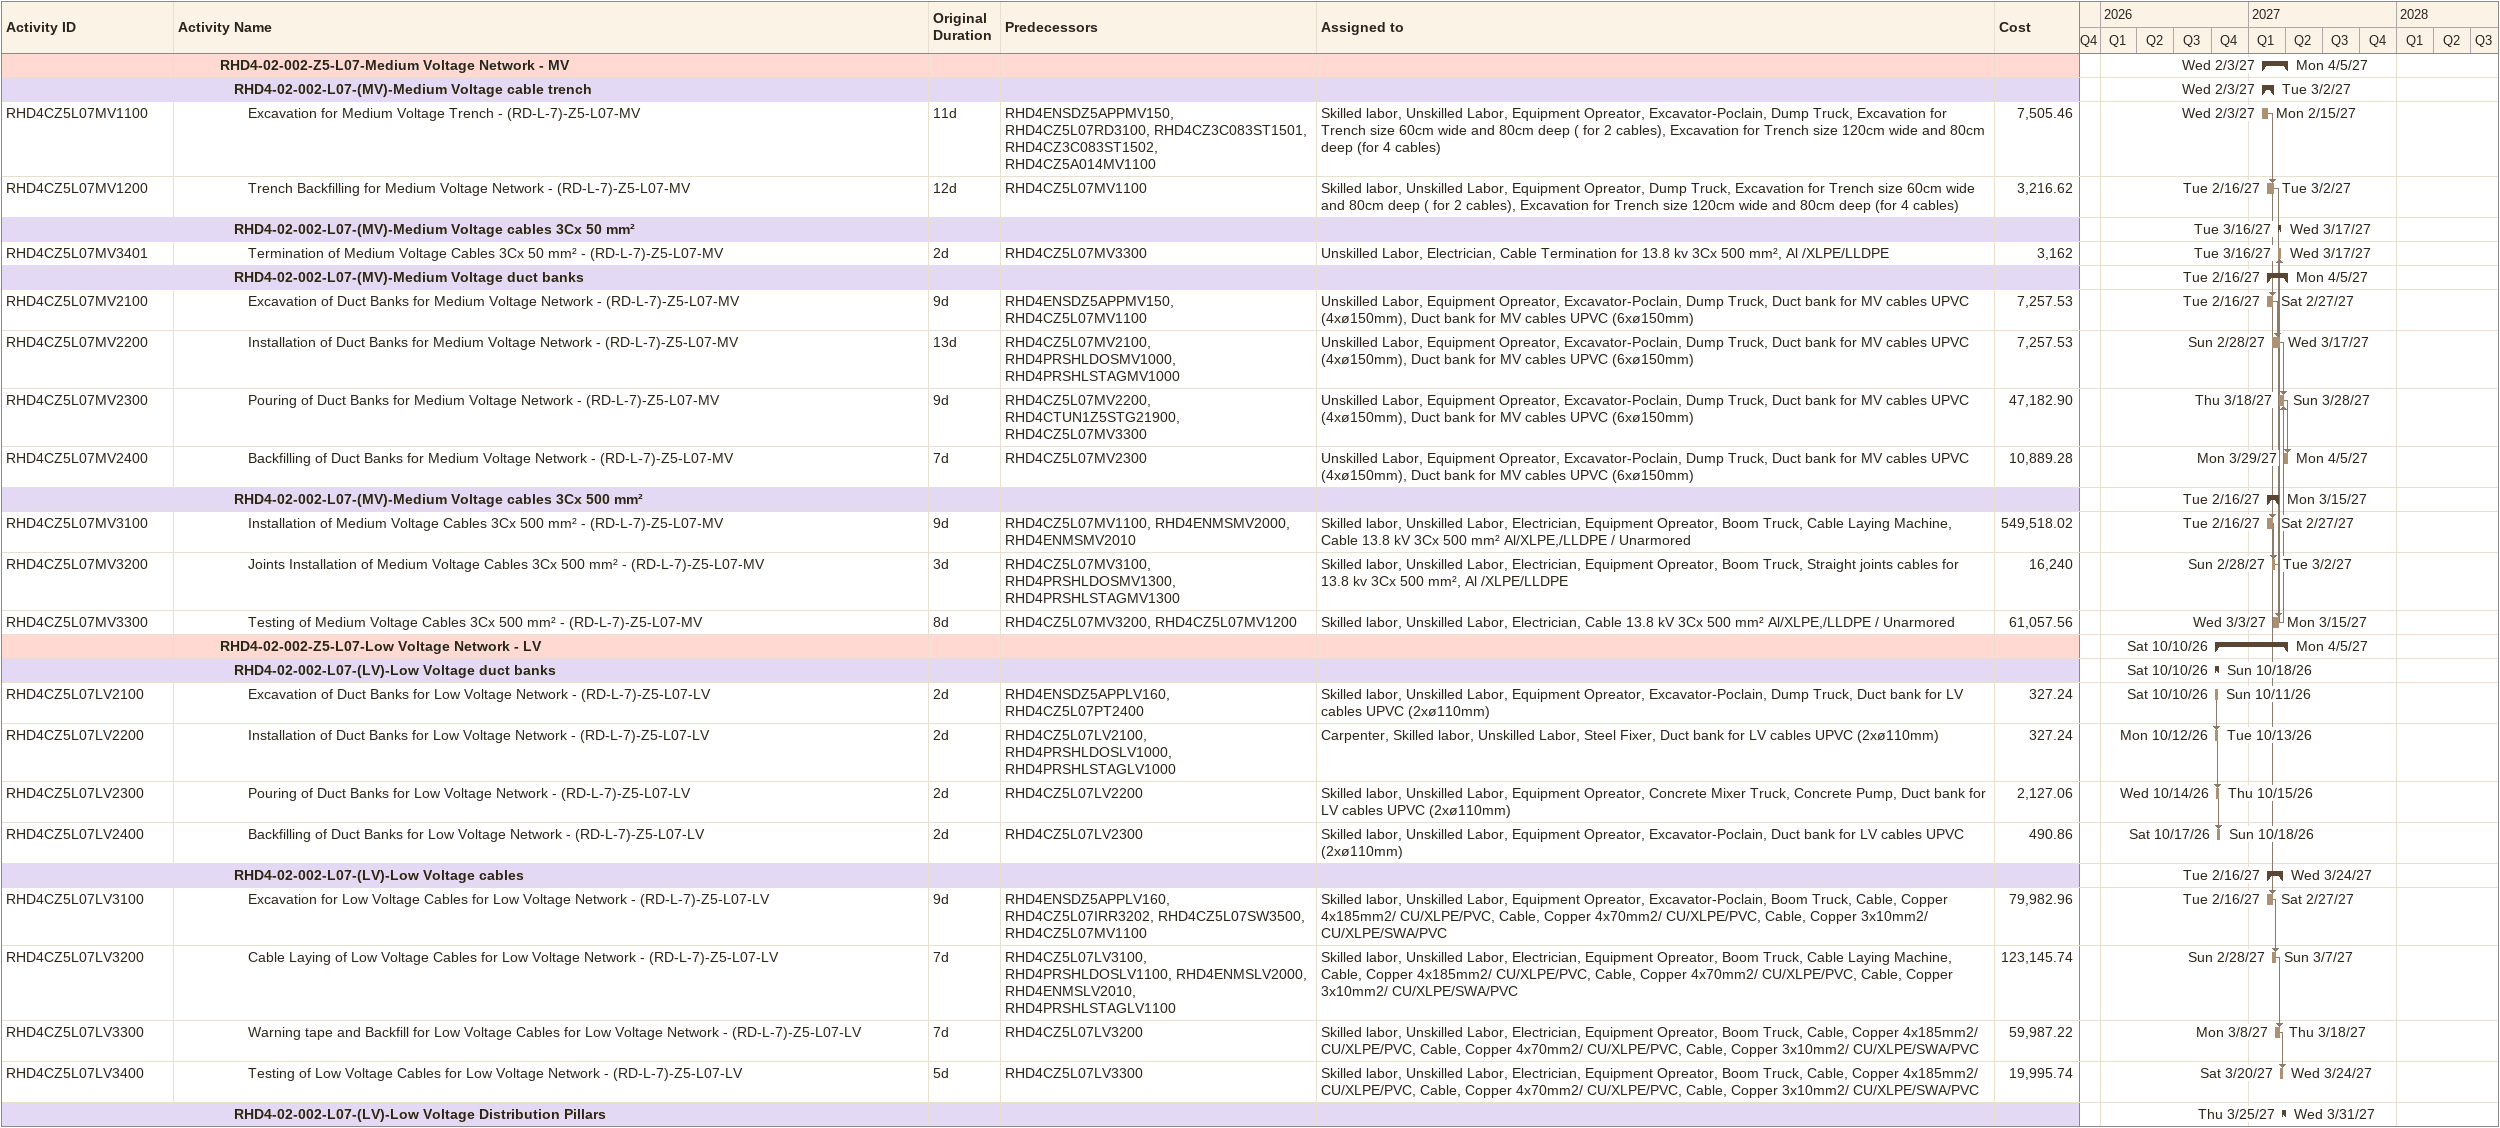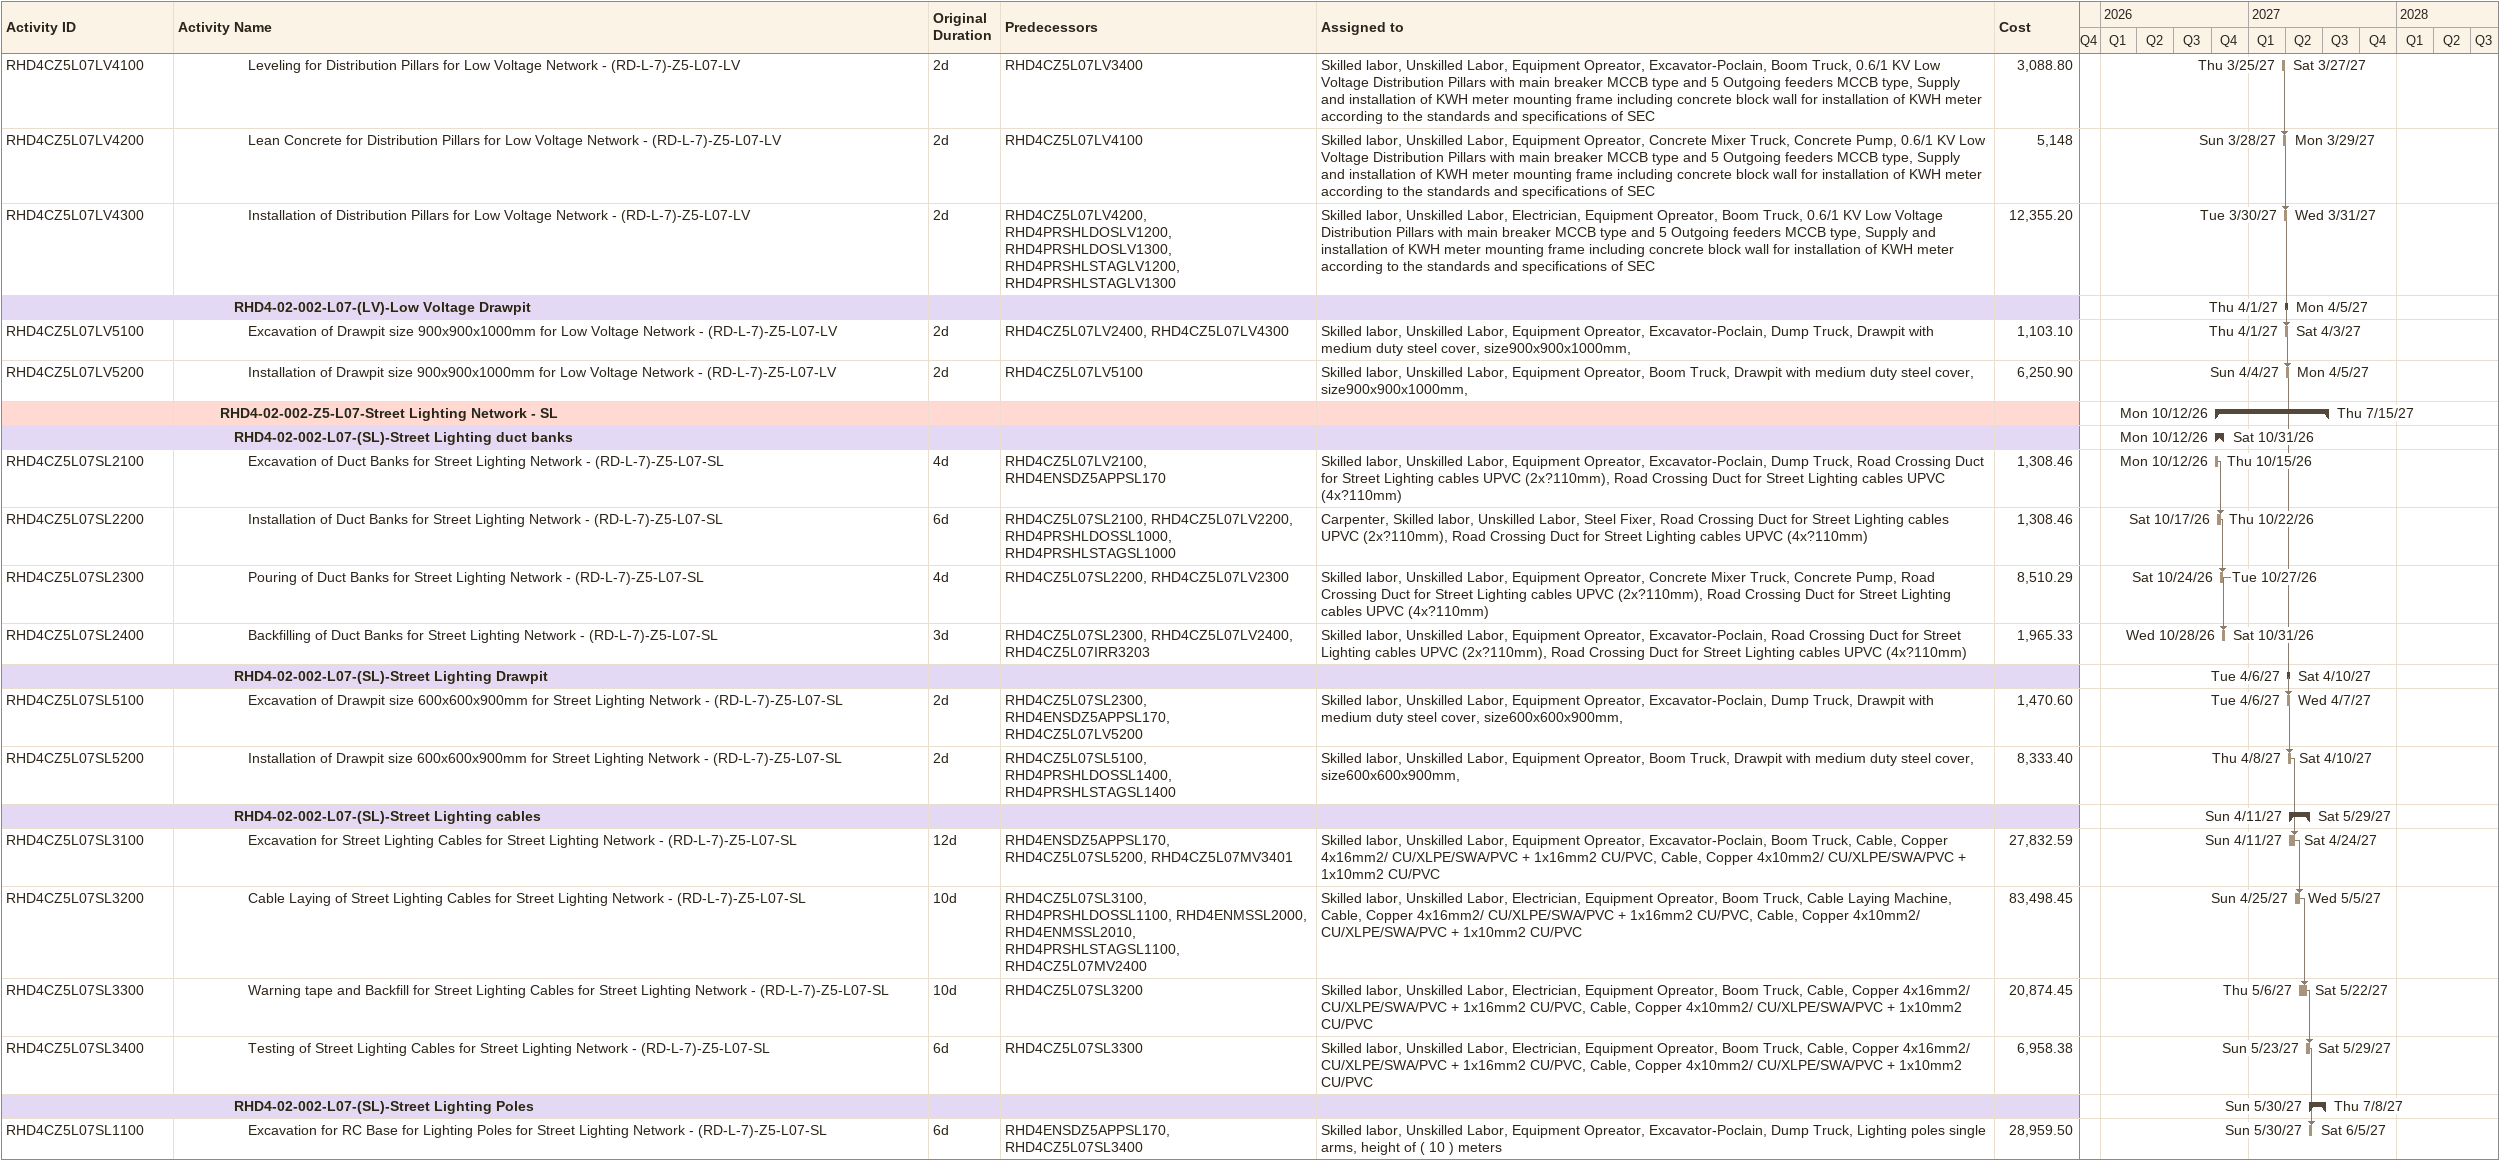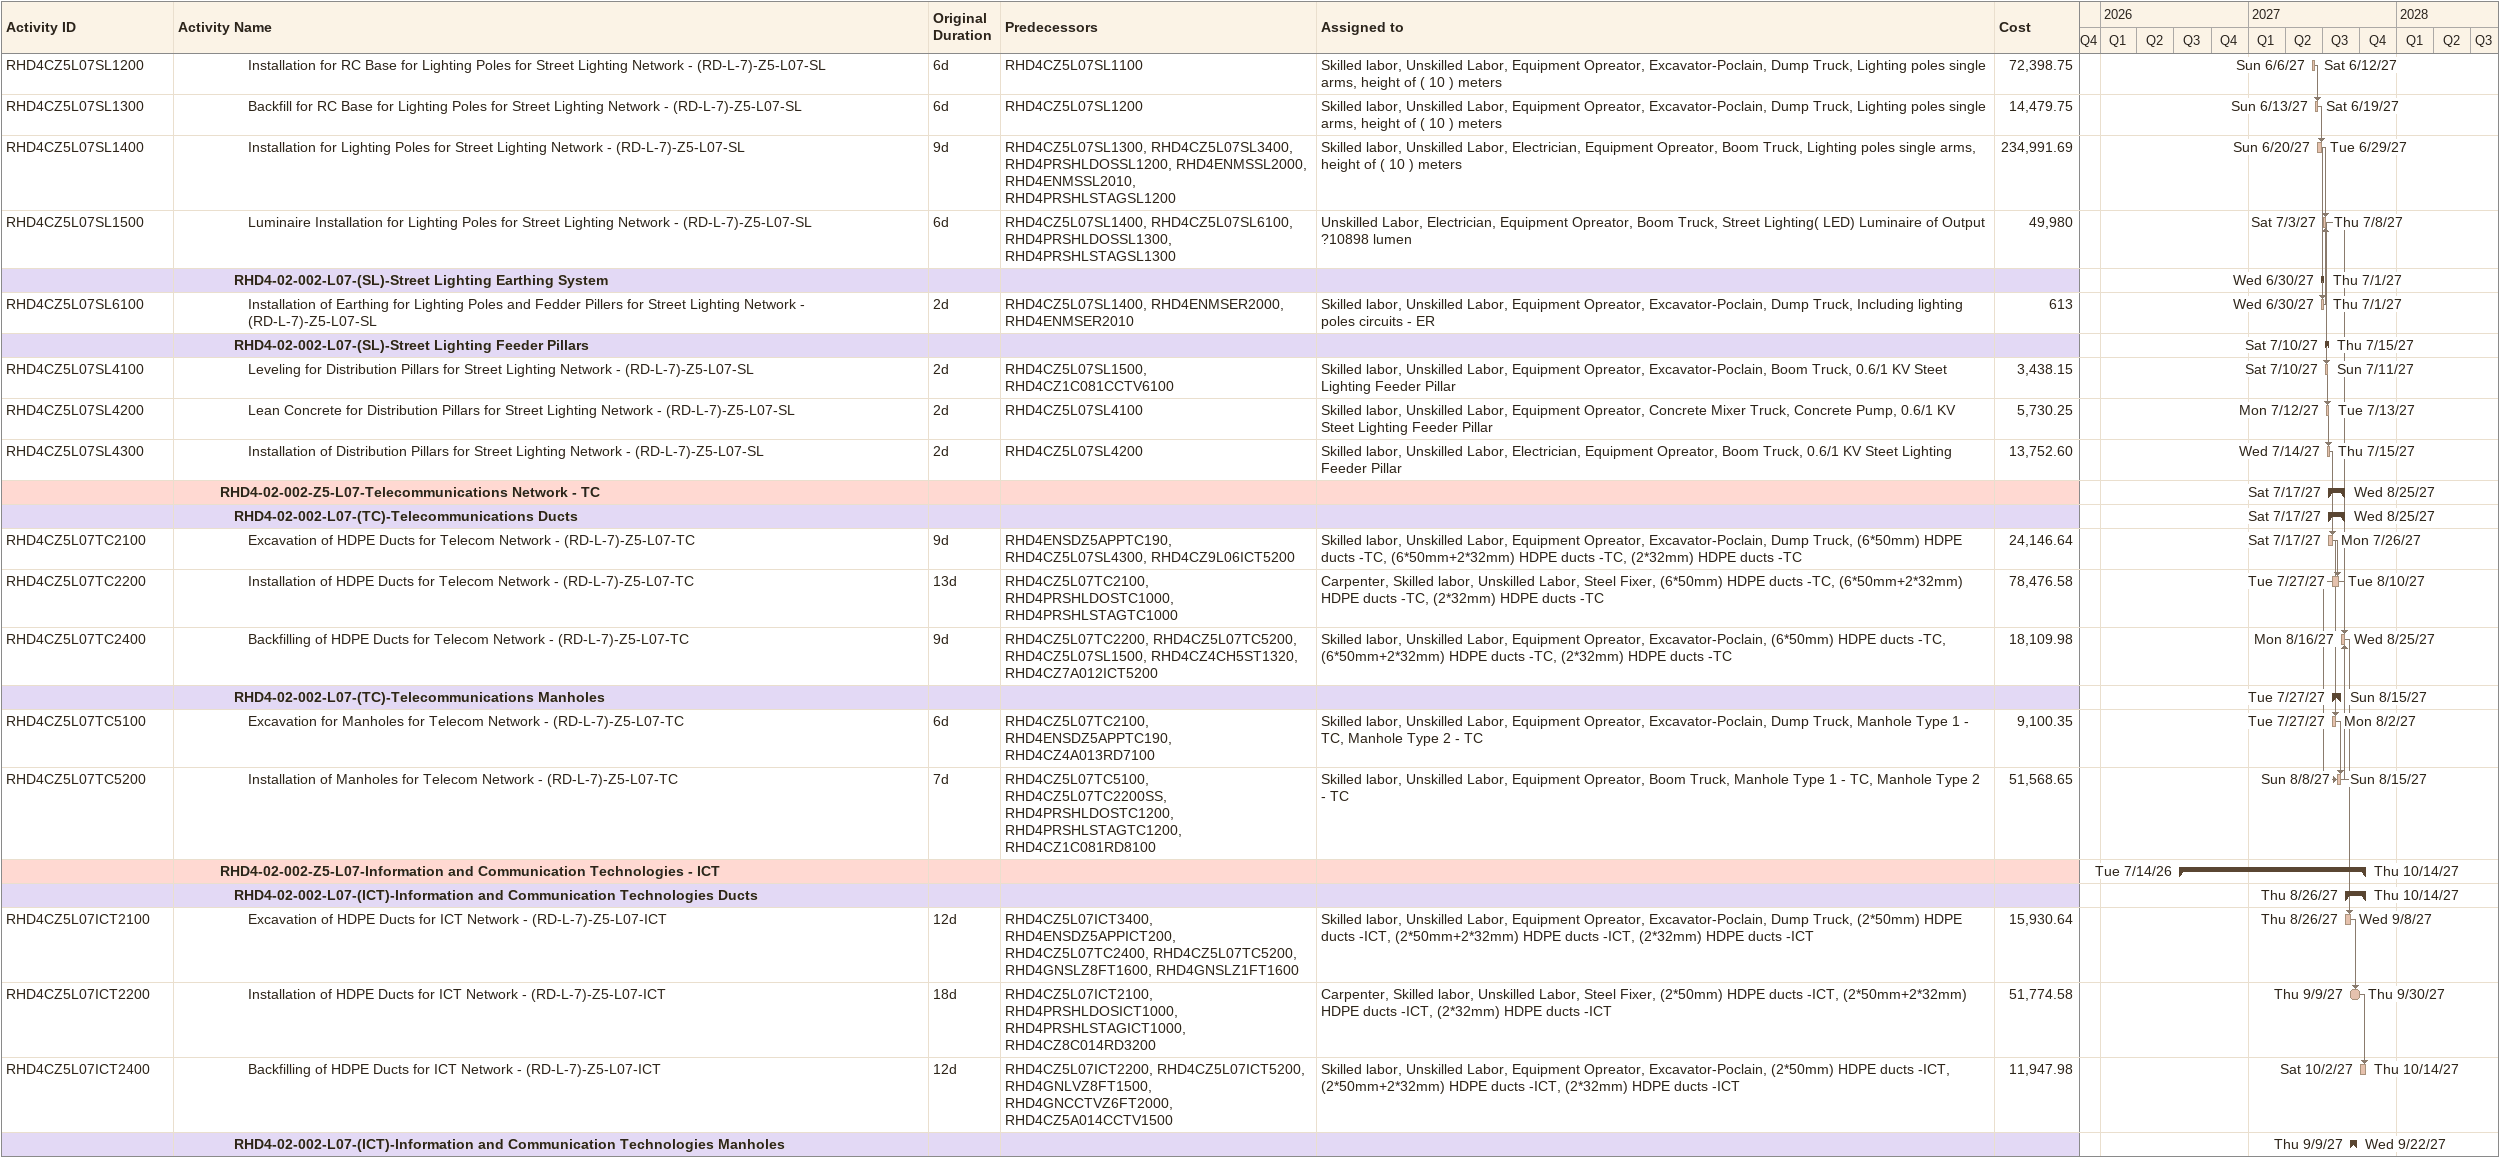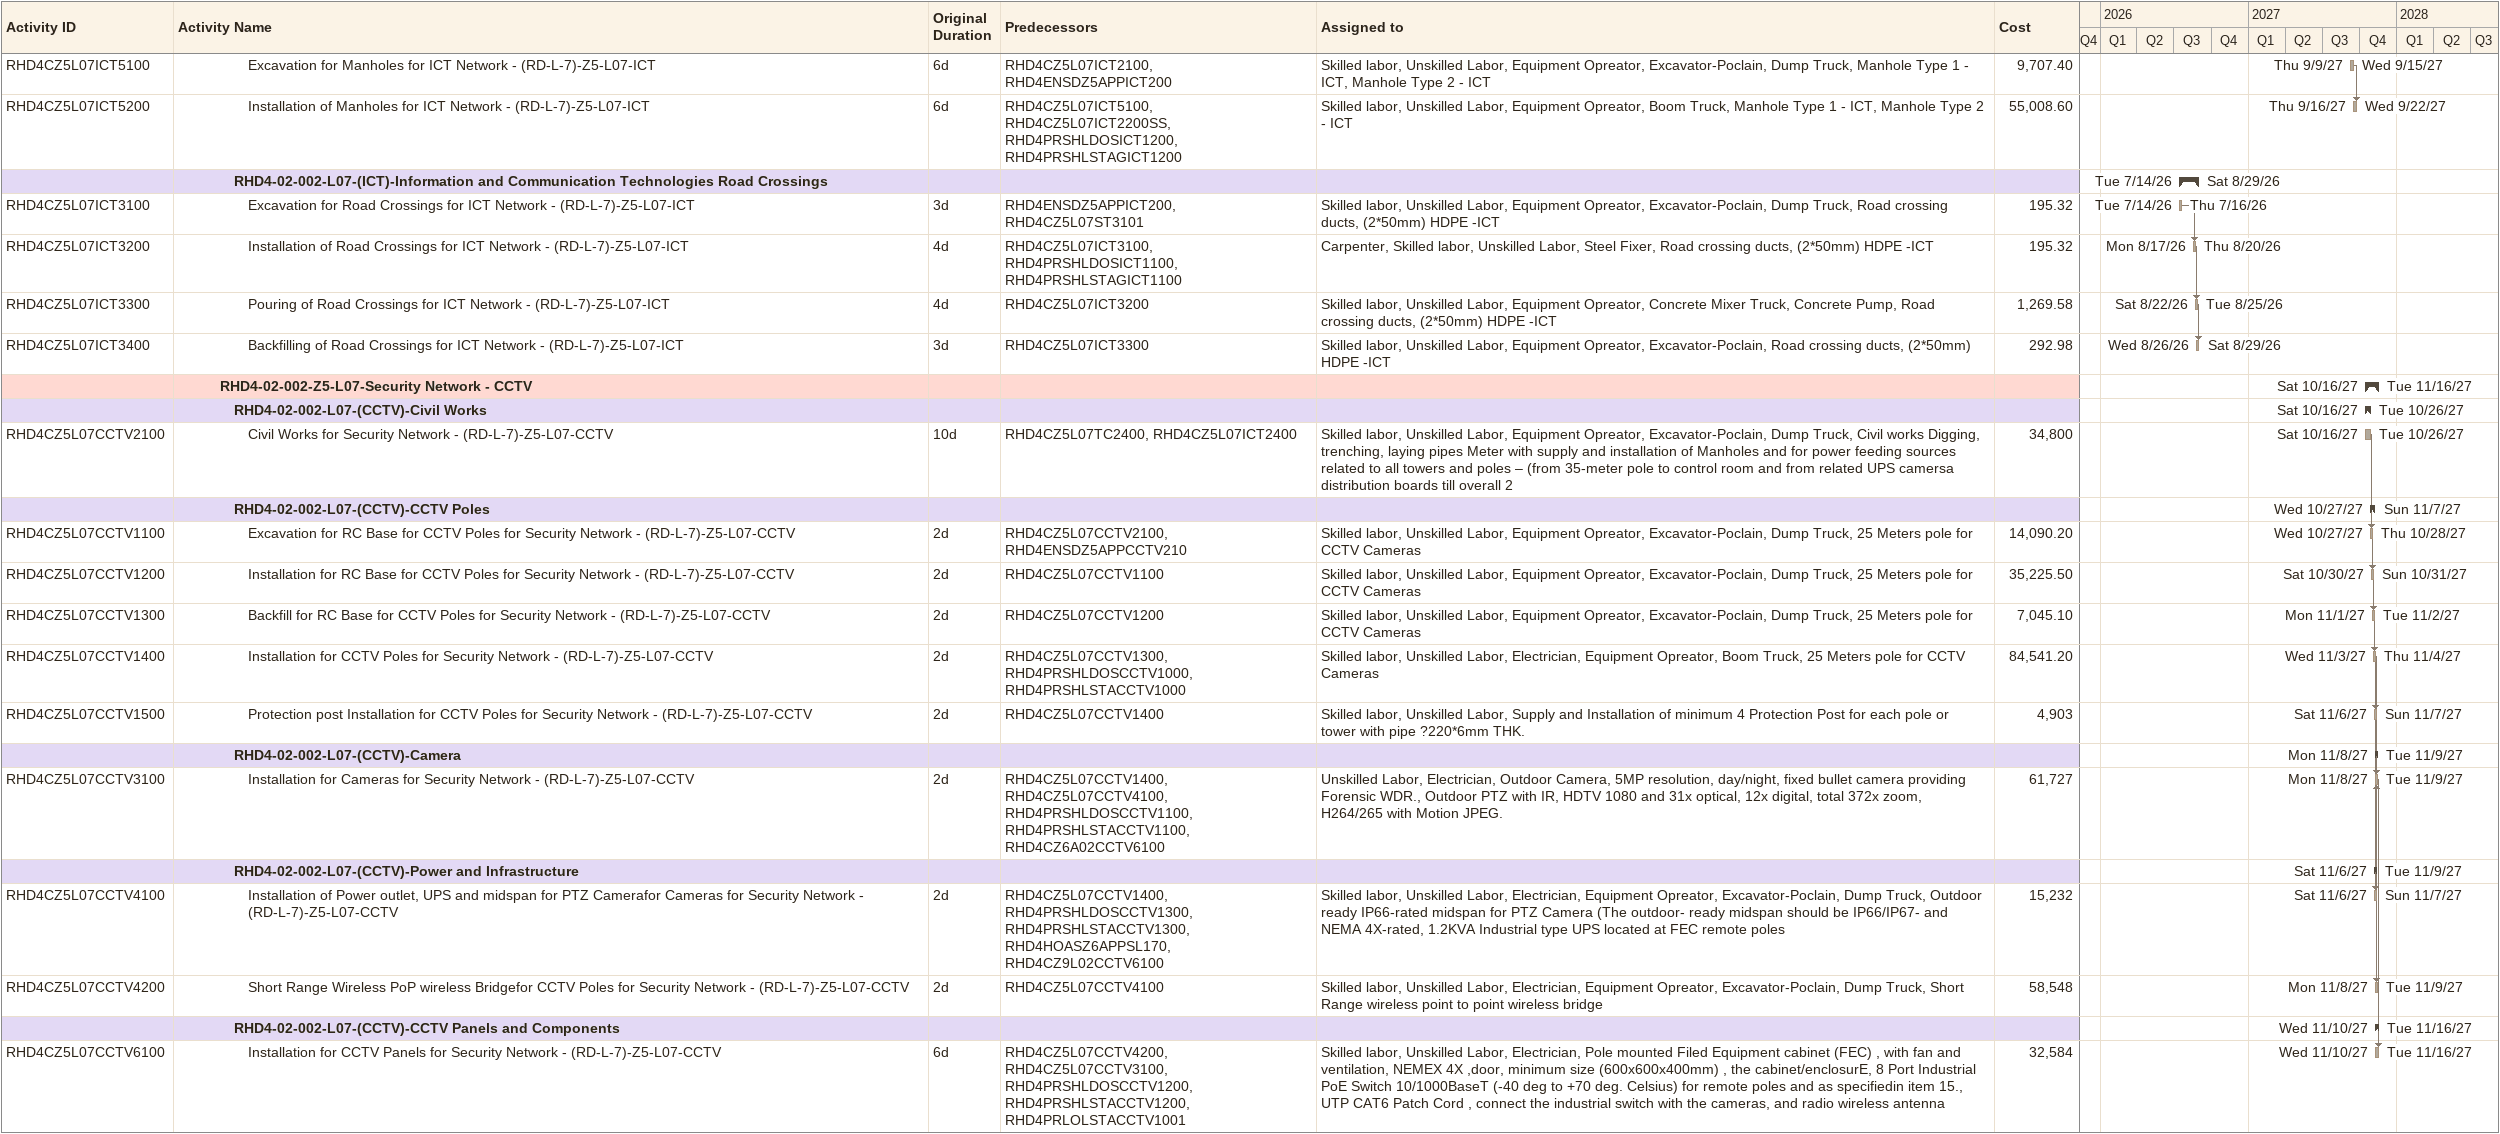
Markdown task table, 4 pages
| ID | Level | Task | Original duration | Start | Finish | Predecessors | Resources | Cost |
|---|---|---|---|---|---|---|---|---|
|  | 4 | **RHD4-02-002-Z5-L07-Medium Voltage Network - MV** |  | 2027-02-03 | 2027-04-05 |  |  |  |
|  | 5 | **RHD4-02-002-L07-(MV)-Medium Voltage cable trench** |  | 2027-02-03 | 2027-03-02 |  |  |  |
| RHD4CZ5L07MV1100 | 6 | Excavation for Medium Voltage Trench - (RD-L-7)-Z5-L07-MV | 11d | 2027-02-03 | 2027-02-15 | RHD4ENSDZ5APPMV150, RHD4CZ5L07RD3100, RHD4CZ3C083ST1501, RHD4CZ3C083ST1502, RHD4CZ5A014MV1100 | Skilled labor, Unskilled Labor, Equipment Opreator, Excavator-Poclain, Dump Truck, Excavation for Trench size 60cm wide and 80cm deep ( for 2 cables), Excavation for Trench size 120cm wide and 80cm deep (for 4 cables) | 7505.46 |
| RHD4CZ5L07MV1200 | 6 | Trench Backfilling for Medium Voltage Network - (RD-L-7)-Z5-L07-MV | 12d | 2027-02-16 | 2027-03-02 | RHD4CZ5L07MV1100 | Skilled labor, Unskilled Labor, Equipment Opreator, Dump Truck, Excavation for Trench size 60cm wide and 80cm deep ( for 2 cables), Excavation for Trench size 120cm wide and 80cm deep (for 4 cables) | 3216.62 |
|  | 5 | **RHD4-02-002-L07-(MV)-Medium Voltage cables 3Cx 50 mm²** |  | 2027-03-16 | 2027-03-17 |  |  |  |
| RHD4CZ5L07MV3401 | 6 | Termination of Medium Voltage Cables 3Cx 50 mm² - (RD-L-7)-Z5-L07-MV | 2d | 2027-03-16 | 2027-03-17 | RHD4CZ5L07MV3300 | Unskilled Labor, Electrician, Cable Termination for 13.8 kv 3Cx 500 mm², Al /XLPE/LLDPE | 3162 |
|  | 5 | **RHD4-02-002-L07-(MV)-Medium Voltage duct banks** |  | 2027-02-16 | 2027-04-05 |  |  |  |
| RHD4CZ5L07MV2100 | 6 | Excavation of Duct Banks for Medium Voltage Network - (RD-L-7)-Z5-L07-MV | 9d | 2027-02-16 | 2027-02-27 | RHD4ENSDZ5APPMV150, RHD4CZ5L07MV1100 | Unskilled Labor, Equipment Opreator, Excavator-Poclain, Dump Truck, Duct bank for MV cables UPVC (4xø150mm), Duct bank for MV cables UPVC (6xø150mm) | 7257.53 |
| RHD4CZ5L07MV2200 | 6 | Installation of Duct Banks for Medium Voltage Network - (RD-L-7)-Z5-L07-MV | 13d | 2027-02-28 | 2027-03-17 | RHD4CZ5L07MV2100, RHD4PRSHLDOSMV1000, RHD4PRSHLSTAGMV1000 | Unskilled Labor, Equipment Opreator, Excavator-Poclain, Dump Truck, Duct bank for MV cables UPVC (4xø150mm), Duct bank for MV cables UPVC (6xø150mm) | 7257.53 |
| RHD4CZ5L07MV2300 | 6 | Pouring of Duct Banks for Medium Voltage Network - (RD-L-7)-Z5-L07-MV | 9d | 2027-03-18 | 2027-03-28 | RHD4CZ5L07MV2200, RHD4CTUN1Z5STG21900, RHD4CZ5L07MV3300 | Unskilled Labor, Equipment Opreator, Excavator-Poclain, Dump Truck, Duct bank for MV cables UPVC (4xø150mm), Duct bank for MV cables UPVC (6xø150mm) | 47182.90 |
| RHD4CZ5L07MV2400 | 6 | Backfilling of Duct Banks for Medium Voltage Network - (RD-L-7)-Z5-L07-MV | 7d | 2027-03-29 | 2027-04-05 | RHD4CZ5L07MV2300 | Unskilled Labor, Equipment Opreator, Excavator-Poclain, Dump Truck, Duct bank for MV cables UPVC (4xø150mm), Duct bank for MV cables UPVC (6xø150mm) | 10889.28 |
|  | 5 | **RHD4-02-002-L07-(MV)-Medium Voltage cables 3Cx 500 mm²** |  | 2027-02-16 | 2027-03-15 |  |  |  |
| RHD4CZ5L07MV3100 | 6 | Installation of Medium Voltage Cables 3Cx 500 mm² - (RD-L-7)-Z5-L07-MV | 9d | 2027-02-16 | 2027-02-27 | RHD4CZ5L07MV1100, RHD4ENMSMV2000, RHD4ENMSMV2010 | Skilled labor, Unskilled Labor, Electrician, Equipment Opreator, Boom Truck, Cable Laying Machine, Cable 13.8 kV 3Cx 500 mm² Al/XLPE,/LLDPE / Unarmored | 549518.02 |
| RHD4CZ5L07MV3200 | 6 | Joints Installation of Medium Voltage Cables 3Cx 500 mm² - (RD-L-7)-Z5-L07-MV | 3d | 2027-02-28 | 2027-03-02 | RHD4CZ5L07MV3100, RHD4PRSHLDOSMV1300, RHD4PRSHLSTAGMV1300 | Skilled labor, Unskilled Labor, Electrician, Equipment Opreator, Boom Truck, Straight joints cables for 13.8 kv 3Cx 500 mm², Al /XLPE/LLDPE | 16240 |
| RHD4CZ5L07MV3300 | 6 | Testing of Medium Voltage Cables 3Cx 500 mm² - (RD-L-7)-Z5-L07-MV | 8d | 2027-03-03 | 2027-03-15 | RHD4CZ5L07MV3200, RHD4CZ5L07MV1200 | Skilled labor, Unskilled Labor, Electrician, Cable 13.8 kV 3Cx 500 mm² Al/XLPE,/LLDPE / Unarmored | 61057.56 |
|  | 4 | **RHD4-02-002-Z5-L07-Low Voltage Network - LV** |  | 2026-10-10 | 2027-04-05 |  |  |  |
|  | 5 | **RHD4-02-002-L07-(LV)-Low Voltage duct banks** |  | 2026-10-10 | 2026-10-18 |  |  |  |
| RHD4CZ5L07LV2100 | 6 | Excavation of Duct Banks for Low Voltage Network - (RD-L-7)-Z5-L07-LV | 2d | 2026-10-10 | 2026-10-11 | RHD4ENSDZ5APPLV160, RHD4CZ5L07PT2400 | Skilled labor, Unskilled Labor, Equipment Opreator, Excavator-Poclain, Dump Truck, Duct bank for LV cables UPVC (2xø110mm) | 327.24 |
| RHD4CZ5L07LV2200 | 6 | Installation of Duct Banks for Low Voltage Network - (RD-L-7)-Z5-L07-LV | 2d | 2026-10-12 | 2026-10-13 | RHD4CZ5L07LV2100, RHD4PRSHLDOSLV1000, RHD4PRSHLSTAGLV1000 | Carpenter, Skilled labor, Unskilled Labor, Steel Fixer, Duct bank for LV cables UPVC (2xø110mm) | 327.24 |
| RHD4CZ5L07LV2300 | 6 | Pouring of Duct Banks for Low Voltage Network - (RD-L-7)-Z5-L07-LV | 2d | 2026-10-14 | 2026-10-15 | RHD4CZ5L07LV2200 | Skilled labor, Unskilled Labor, Equipment Opreator, Concrete Mixer Truck, Concrete Pump, Duct bank for LV cables UPVC (2xø110mm) | 2127.06 |
| RHD4CZ5L07LV2400 | 6 | Backfilling of Duct Banks for Low Voltage Network - (RD-L-7)-Z5-L07-LV | 2d | 2026-10-17 | 2026-10-18 | RHD4CZ5L07LV2300 | Skilled labor, Unskilled Labor, Equipment Opreator, Excavator-Poclain, Duct bank for LV cables UPVC (2xø110mm) | 490.86 |
|  | 5 | **RHD4-02-002-L07-(LV)-Low Voltage cables** |  | 2027-02-16 | 2027-03-24 |  |  |  |
| RHD4CZ5L07LV3100 | 6 | Excavation for Low Voltage Cables for Low Voltage Network - (RD-L-7)-Z5-L07-LV | 9d | 2027-02-16 | 2027-02-27 | RHD4ENSDZ5APPLV160, RHD4CZ5L07IRR3202, RHD4CZ5L07SW3500, RHD4CZ5L07MV1100 | Skilled labor, Unskilled Labor, Equipment Opreator, Excavator-Poclain, Boom Truck, Cable, Copper 4x185mm2/ CU/XLPE/PVC, Cable, Copper 4x70mm2/ CU/XLPE/PVC, Cable, Copper 3x10mm2/ CU/XLPE/SWA/PVC | 79982.96 |
| RHD4CZ5L07LV3200 | 6 | Cable Laying of Low Voltage Cables for Low Voltage Network - (RD-L-7)-Z5-L07-LV | 7d | 2027-02-28 | 2027-03-07 | RHD4CZ5L07LV3100, RHD4PRSHLDOSLV1100, RHD4ENMSLV2000, RHD4ENMSLV2010, RHD4PRSHLSTAGLV1100 | Skilled labor, Unskilled Labor, Electrician, Equipment Opreator, Boom Truck, Cable Laying Machine, Cable, Copper 4x185mm2/ CU/XLPE/PVC, Cable, Copper 4x70mm2/ CU/XLPE/PVC, Cable, Copper 3x10mm2/ CU/XLPE/SWA/PVC | 123145.74 |
| RHD4CZ5L07LV3300 | 6 | Warning tape and Backfill for Low Voltage Cables for Low Voltage Network - (RD-L-7)-Z5-L07-LV | 7d | 2027-03-08 | 2027-03-18 | RHD4CZ5L07LV3200 | Skilled labor, Unskilled Labor, Electrician, Equipment Opreator, Boom Truck, Cable, Copper 4x185mm2/ CU/XLPE/PVC, Cable, Copper 4x70mm2/ CU/XLPE/PVC, Cable, Copper 3x10mm2/ CU/XLPE/SWA/PVC | 59987.22 |
| RHD4CZ5L07LV3400 | 6 | Testing of Low Voltage Cables for Low Voltage Network - (RD-L-7)-Z5-L07-LV | 5d | 2027-03-20 | 2027-03-24 | RHD4CZ5L07LV3300 | Skilled labor, Unskilled Labor, Electrician, Equipment Opreator, Boom Truck, Cable, Copper 4x185mm2/ CU/XLPE/PVC, Cable, Copper 4x70mm2/ CU/XLPE/PVC, Cable, Copper 3x10mm2/ CU/XLPE/SWA/PVC | 19995.74 |
|  | 5 | **RHD4-02-002-L07-(LV)-Low Voltage Distribution Pillars** |  | 2027-03-25 | 2027-03-31 |  |  |  |
| RHD4CZ5L07LV4100 | 6 | Leveling for Distribution Pillars for Low Voltage Network - (RD-L-7)-Z5-L07-LV | 2d | 2027-03-25 | 2027-03-27 | RHD4CZ5L07LV3400 | Skilled labor, Unskilled Labor, Equipment Opreator, Excavator-Poclain, Boom Truck, 0.6/1 KV Low Voltage Distribution Pillars with main breaker MCCB type and 5 Outgoing feeders MCCB type, Supply and installation of KWH meter mounting frame including concrete block wall for installation of KWH meter according to the standards and specifications of SEC | 3088.80 |
| RHD4CZ5L07LV4200 | 6 | Lean Concrete for Distribution Pillars for Low Voltage Network - (RD-L-7)-Z5-L07-LV | 2d | 2027-03-28 | 2027-03-29 | RHD4CZ5L07LV4100 | Skilled labor, Unskilled Labor, Equipment Opreator, Concrete Mixer Truck, Concrete Pump, 0.6/1 KV Low Voltage Distribution Pillars with main breaker MCCB type and 5 Outgoing feeders MCCB type, Supply and installation of KWH meter mounting frame including concrete block wall for installation of KWH meter according to the standards and specifications of SEC | 5148 |
| RHD4CZ5L07LV4300 | 6 | Installation of Distribution Pillars for Low Voltage Network - (RD-L-7)-Z5-L07-LV | 2d | 2027-03-30 | 2027-03-31 | RHD4CZ5L07LV4200, RHD4PRSHLDOSLV1200, RHD4PRSHLDOSLV1300, RHD4PRSHLSTAGLV1200, RHD4PRSHLSTAGLV1300 | Skilled labor, Unskilled Labor, Electrician, Equipment Opreator, Boom Truck, 0.6/1 KV Low Voltage Distribution Pillars with main breaker MCCB type and 5 Outgoing feeders MCCB type, Supply and installation of KWH meter mounting frame including concrete block wall for installation of KWH meter according to the standards and specifications of SEC | 12355.20 |
|  | 5 | **RHD4-02-002-L07-(LV)-Low Voltage Drawpit** |  | 2027-04-01 | 2027-04-05 |  |  |  |
| RHD4CZ5L07LV5100 | 6 | Excavation of Drawpit size 900x900x1000mm for Low Voltage Network - (RD-L-7)-Z5-L07-LV | 2d | 2027-04-01 | 2027-04-03 | RHD4CZ5L07LV2400, RHD4CZ5L07LV4300 | Skilled labor, Unskilled Labor, Equipment Opreator, Excavator-Poclain, Dump Truck, Drawpit with medium duty steel cover, size900x900x1000mm, | 1103.10 |
| RHD4CZ5L07LV5200 | 6 | Installation of Drawpit size 900x900x1000mm for Low Voltage Network - (RD-L-7)-Z5-L07-LV | 2d | 2027-04-04 | 2027-04-05 | RHD4CZ5L07LV5100 | Skilled labor, Unskilled Labor, Equipment Opreator, Boom Truck, Drawpit with medium duty steel cover, size900x900x1000mm, | 6250.90 |
|  | 4 | **RHD4-02-002-Z5-L07-Street Lighting Network - SL** |  | 2026-10-12 | 2027-07-15 |  |  |  |
|  | 5 | **RHD4-02-002-L07-(SL)-Street Lighting duct banks** |  | 2026-10-12 | 2026-10-31 |  |  |  |
| RHD4CZ5L07SL2100 | 6 | Excavation of Duct Banks for Street Lighting Network - (RD-L-7)-Z5-L07-SL | 4d | 2026-10-12 | 2026-10-15 | RHD4CZ5L07LV2100, RHD4ENSDZ5APPSL170 | Skilled labor, Unskilled Labor, Equipment Opreator, Excavator-Poclain, Dump Truck, Road Crossing Duct for Street Lighting cables UPVC (2x?110mm), Road Crossing Duct for Street Lighting cables UPVC (4x?110mm) | 1308.46 |
| RHD4CZ5L07SL2200 | 6 | Installation of Duct Banks for Street Lighting Network - (RD-L-7)-Z5-L07-SL | 6d | 2026-10-17 | 2026-10-22 | RHD4CZ5L07SL2100, RHD4CZ5L07LV2200, RHD4PRSHLDOSSL1000, RHD4PRSHLSTAGSL1000 | Carpenter, Skilled labor, Unskilled Labor, Steel Fixer, Road Crossing Duct for Street Lighting cables UPVC (2x?110mm), Road Crossing Duct for Street Lighting cables UPVC (4x?110mm) | 1308.46 |
| RHD4CZ5L07SL2300 | 6 | Pouring of Duct Banks for Street Lighting Network - (RD-L-7)-Z5-L07-SL | 4d | 2026-10-24 | 2026-10-27 | RHD4CZ5L07SL2200, RHD4CZ5L07LV2300 | Skilled labor, Unskilled Labor, Equipment Opreator, Concrete Mixer Truck, Concrete Pump, Road Crossing Duct for Street Lighting cables UPVC (2x?110mm), Road Crossing Duct for Street Lighting cables UPVC (4x?110mm) | 8510.29 |
| RHD4CZ5L07SL2400 | 6 | Backfilling of Duct Banks for Street Lighting Network - (RD-L-7)-Z5-L07-SL | 3d | 2026-10-28 | 2026-10-31 | RHD4CZ5L07SL2300, RHD4CZ5L07LV2400, RHD4CZ5L07IRR3203 | Skilled labor, Unskilled Labor, Equipment Opreator, Excavator-Poclain, Road Crossing Duct for Street Lighting cables UPVC (2x?110mm), Road Crossing Duct for Street Lighting cables UPVC (4x?110mm) | 1965.33 |
|  | 5 | **RHD4-02-002-L07-(SL)-Street Lighting Drawpit** |  | 2027-04-06 | 2027-04-10 |  |  |  |
| RHD4CZ5L07SL5100 | 6 | Excavation of Drawpit size 600x600x900mm for Street Lighting Network - (RD-L-7)-Z5-L07-SL | 2d | 2027-04-06 | 2027-04-07 | RHD4CZ5L07SL2300, RHD4ENSDZ5APPSL170, RHD4CZ5L07LV5200 | Skilled labor, Unskilled Labor, Equipment Opreator, Excavator-Poclain, Dump Truck, Drawpit with medium duty steel cover, size600x600x900mm, | 1470.60 |
| RHD4CZ5L07SL5200 | 6 | Installation of Drawpit size 600x600x900mm for Street Lighting Network - (RD-L-7)-Z5-L07-SL | 2d | 2027-04-08 | 2027-04-10 | RHD4CZ5L07SL5100, RHD4PRSHLDOSSL1400, RHD4PRSHLSTAGSL1400 | Skilled labor, Unskilled Labor, Equipment Opreator, Boom Truck, Drawpit with medium duty steel cover, size600x600x900mm, | 8333.40 |
|  | 5 | **RHD4-02-002-L07-(SL)-Street Lighting cables** |  | 2027-04-11 | 2027-05-29 |  |  |  |
| RHD4CZ5L07SL3100 | 6 | Excavation for Street Lighting Cables for Street Lighting Network - (RD-L-7)-Z5-L07-SL | 12d | 2027-04-11 | 2027-04-24 | RHD4ENSDZ5APPSL170, RHD4CZ5L07SL5200, RHD4CZ5L07MV3401 | Skilled labor, Unskilled Labor, Equipment Opreator, Excavator-Poclain, Boom Truck, Cable, Copper 4x16mm2/ CU/XLPE/SWA/PVC + 1x16mm2 CU/PVC, Cable, Copper 4x10mm2/ CU/XLPE/SWA/PVC + 1x10mm2 CU/PVC | 27832.59 |
| RHD4CZ5L07SL3200 | 6 | Cable Laying of Street Lighting Cables for Street Lighting Network - (RD-L-7)-Z5-L07-SL | 10d | 2027-04-25 | 2027-05-05 | RHD4CZ5L07SL3100, RHD4PRSHLDOSSL1100, RHD4ENMSSL2000, RHD4ENMSSL2010, RHD4PRSHLSTAGSL1100, RHD4CZ5L07MV2400 | Skilled labor, Unskilled Labor, Electrician, Equipment Opreator, Boom Truck, Cable Laying Machine, Cable, Copper 4x16mm2/ CU/XLPE/SWA/PVC + 1x16mm2 CU/PVC, Cable, Copper 4x10mm2/ CU/XLPE/SWA/PVC + 1x10mm2 CU/PVC | 83498.45 |
| RHD4CZ5L07SL3300 | 6 | Warning tape and Backfill for Street Lighting Cables for Street Lighting Network - (RD-L-7)-Z5-L07-SL | 10d | 2027-05-06 | 2027-05-22 | RHD4CZ5L07SL3200 | Skilled labor, Unskilled Labor, Electrician, Equipment Opreator, Boom Truck, Cable, Copper 4x16mm2/ CU/XLPE/SWA/PVC + 1x16mm2 CU/PVC, Cable, Copper 4x10mm2/ CU/XLPE/SWA/PVC + 1x10mm2 CU/PVC | 20874.45 |
| RHD4CZ5L07SL3400 | 6 | Testing of Street Lighting Cables for Street Lighting Network - (RD-L-7)-Z5-L07-SL | 6d | 2027-05-23 | 2027-05-29 | RHD4CZ5L07SL3300 | Skilled labor, Unskilled Labor, Electrician, Equipment Opreator, Boom Truck, Cable, Copper 4x16mm2/ CU/XLPE/SWA/PVC + 1x16mm2 CU/PVC, Cable, Copper 4x10mm2/ CU/XLPE/SWA/PVC + 1x10mm2 CU/PVC | 6958.38 |
|  | 5 | **RHD4-02-002-L07-(SL)-Street Lighting Poles** |  | 2027-05-30 | 2027-07-08 |  |  |  |
| RHD4CZ5L07SL1100 | 6 | Excavation for RC Base for Lighting Poles for Street Lighting Network - (RD-L-7)-Z5-L07-SL | 6d | 2027-05-30 | 2027-06-05 | RHD4ENSDZ5APPSL170, RHD4CZ5L07SL3400 | Skilled labor, Unskilled Labor, Equipment Opreator, Excavator-Poclain, Dump Truck, Lighting poles single arms, height of ( 10 ) meters | 28959.50 |
| RHD4CZ5L07SL1200 | 6 | Installation for RC Base for Lighting Poles for Street Lighting Network - (RD-L-7)-Z5-L07-SL | 6d | 2027-06-06 | 2027-06-12 | RHD4CZ5L07SL1100 | Skilled labor, Unskilled Labor, Equipment Opreator, Excavator-Poclain, Dump Truck, Lighting poles single arms, height of ( 10 ) meters | 72398.75 |
| RHD4CZ5L07SL1300 | 6 | Backfill for RC Base for Lighting Poles for Street Lighting Network - (RD-L-7)-Z5-L07-SL | 6d | 2027-06-13 | 2027-06-19 | RHD4CZ5L07SL1200 | Skilled labor, Unskilled Labor, Equipment Opreator, Excavator-Poclain, Dump Truck, Lighting poles single arms, height of ( 10 ) meters | 14479.75 |
| RHD4CZ5L07SL1400 | 6 | Installation for Lighting Poles for Street Lighting Network - (RD-L-7)-Z5-L07-SL | 9d | 2027-06-20 | 2027-06-29 | RHD4CZ5L07SL1300, RHD4CZ5L07SL3400, RHD4PRSHLDOSSL1200, RHD4ENMSSL2000, RHD4ENMSSL2010, RHD4PRSHLSTAGSL1200 | Skilled labor, Unskilled Labor, Electrician, Equipment Opreator, Boom Truck, Lighting poles single arms, height of ( 10 ) meters | 234991.69 |
| RHD4CZ5L07SL1500 | 6 | Luminaire Installation for Lighting Poles for Street Lighting Network - (RD-L-7)-Z5-L07-SL | 6d | 2027-07-03 | 2027-07-08 | RHD4CZ5L07SL1400, RHD4CZ5L07SL6100, RHD4PRSHLDOSSL1300, RHD4PRSHLSTAGSL1300 | Unskilled Labor, Electrician, Equipment Opreator, Boom Truck, Street Lighting( LED) Luminaire of Output ?10898 lumen | 49980 |
|  | 5 | **RHD4-02-002-L07-(SL)-Street Lighting Earthing System** |  | 2027-06-30 | 2027-07-01 |  |  |  |
| RHD4CZ5L07SL6100 | 6 | Installation of Earthing for Lighting Poles and Fedder Pillers for Street Lighting Network - (RD-L-7)-Z5-L07-SL | 2d | 2027-06-30 | 2027-07-01 | RHD4CZ5L07SL1400, RHD4ENMSER2000, RHD4ENMSER2010 | Skilled labor, Unskilled Labor, Equipment Opreator, Excavator-Poclain, Dump Truck, Including lighting poles circuits - ER | 613 |
|  | 5 | **RHD4-02-002-L07-(SL)-Street Lighting Feeder Pillars** |  | 2027-07-10 | 2027-07-15 |  |  |  |
| RHD4CZ5L07SL4100 | 6 | Leveling for Distribution Pillars for Street Lighting Network - (RD-L-7)-Z5-L07-SL | 2d | 2027-07-10 | 2027-07-11 | RHD4CZ5L07SL1500, RHD4CZ1C081CCTV6100 | Skilled labor, Unskilled Labor, Equipment Opreator, Excavator-Poclain, Boom Truck, 0.6/1 KV Steet Lighting Feeder Pillar | 3438.15 |
| RHD4CZ5L07SL4200 | 6 | Lean Concrete for Distribution Pillars for Street Lighting Network - (RD-L-7)-Z5-L07-SL | 2d | 2027-07-12 | 2027-07-13 | RHD4CZ5L07SL4100 | Skilled labor, Unskilled Labor, Equipment Opreator, Concrete Mixer Truck, Concrete Pump, 0.6/1 KV Steet Lighting Feeder Pillar | 5730.25 |
| RHD4CZ5L07SL4300 | 6 | Installation of Distribution Pillars for Street Lighting Network - (RD-L-7)-Z5-L07-SL | 2d | 2027-07-14 | 2027-07-15 | RHD4CZ5L07SL4200 | Skilled labor, Unskilled Labor, Electrician, Equipment Opreator, Boom Truck, 0.6/1 KV Steet Lighting Feeder Pillar | 13752.60 |
|  | 4 | **RHD4-02-002-Z5-L07-Telecommunications Network - TC** |  | 2027-07-17 | 2027-08-25 |  |  |  |
|  | 5 | **RHD4-02-002-L07-(TC)-Telecommunications Ducts** |  | 2027-07-17 | 2027-08-25 |  |  |  |
| RHD4CZ5L07TC2100 | 6 | Excavation of HDPE Ducts for Telecom Network - (RD-L-7)-Z5-L07-TC | 9d | 2027-07-17 | 2027-07-26 | RHD4ENSDZ5APPTC190, RHD4CZ5L07SL4300, RHD4CZ9L06ICT5200 | Skilled labor, Unskilled Labor, Equipment Opreator, Excavator-Poclain, Dump Truck, (6*50mm) HDPE ducts -TC, (6*50mm+2*32mm) HDPE ducts -TC, (2*32mm) HDPE ducts -TC | 24146.64 |
| RHD4CZ5L07TC2200 | 6 | Installation of HDPE Ducts for Telecom Network - (RD-L-7)-Z5-L07-TC | 13d | 2027-07-27 | 2027-08-10 | RHD4CZ5L07TC2100, RHD4PRSHLDOSTC1000, RHD4PRSHLSTAGTC1000 | Carpenter, Skilled labor, Unskilled Labor, Steel Fixer, (6*50mm) HDPE ducts -TC, (6*50mm+2*32mm) HDPE ducts -TC, (2*32mm) HDPE ducts -TC | 78476.58 |
| RHD4CZ5L07TC2400 | 6 | Backfilling of HDPE Ducts for Telecom Network - (RD-L-7)-Z5-L07-TC | 9d | 2027-08-16 | 2027-08-25 | RHD4CZ5L07TC2200, RHD4CZ5L07TC5200, RHD4CZ5L07SL1500, RHD4CZ4CH5ST1320, RHD4CZ7A012ICT5200 | Skilled labor, Unskilled Labor, Equipment Opreator, Excavator-Poclain, (6*50mm) HDPE ducts -TC, (6*50mm+2*32mm) HDPE ducts -TC, (2*32mm) HDPE ducts -TC | 18109.98 |
|  | 5 | **RHD4-02-002-L07-(TC)-Telecommunications Manholes** |  | 2027-07-27 | 2027-08-15 |  |  |  |
| RHD4CZ5L07TC5100 | 6 | Excavation for Manholes for Telecom Network - (RD-L-7)-Z5-L07-TC | 6d | 2027-07-27 | 2027-08-02 | RHD4CZ5L07TC2100, RHD4ENSDZ5APPTC190, RHD4CZ4A013RD7100 | Skilled labor, Unskilled Labor, Equipment Opreator, Excavator-Poclain, Dump Truck, Manhole Type 1 - TC, Manhole Type 2 - TC | 9100.35 |
| RHD4CZ5L07TC5200 | 6 | Installation of Manholes for Telecom Network - (RD-L-7)-Z5-L07-TC | 7d | 2027-08-08 | 2027-08-15 | RHD4CZ5L07TC5100, RHD4CZ5L07TC2200SS, RHD4PRSHLDOSTC1200, RHD4PRSHLSTAGTC1200, RHD4CZ1C081RD8100 | Skilled labor, Unskilled Labor, Equipment Opreator, Boom Truck, Manhole Type 1 - TC, Manhole Type 2 - TC | 51568.65 |
|  | 4 | **RHD4-02-002-Z5-L07-Information and Communication Technologies - ICT** |  | 2026-07-14 | 2027-10-14 |  |  |  |
|  | 5 | **RHD4-02-002-L07-(ICT)-Information and Communication Technologies Ducts** |  | 2027-08-26 | 2027-10-14 |  |  |  |
| RHD4CZ5L07ICT2100 | 6 | Excavation of HDPE Ducts for ICT Network - (RD-L-7)-Z5-L07-ICT | 12d | 2027-08-26 | 2027-09-08 | RHD4CZ5L07ICT3400, RHD4ENSDZ5APPICT200, RHD4CZ5L07TC2400, RHD4CZ5L07TC5200, RHD4GNSLZ8FT1600, RHD4GNSLZ1FT1600 | Skilled labor, Unskilled Labor, Equipment Opreator, Excavator-Poclain, Dump Truck, (2*50mm) HDPE ducts -ICT, (2*50mm+2*32mm) HDPE ducts -ICT, (2*32mm) HDPE ducts -ICT | 15930.64 |
| RHD4CZ5L07ICT2200 | 6 | Installation of HDPE Ducts for ICT Network - (RD-L-7)-Z5-L07-ICT | 18d | 2027-09-09 | 2027-09-30 | RHD4CZ5L07ICT2100, RHD4PRSHLDOSICT1000, RHD4PRSHLSTAGICT1000, RHD4CZ8C014RD3200 | Carpenter, Skilled labor, Unskilled Labor, Steel Fixer, (2*50mm) HDPE ducts -ICT, (2*50mm+2*32mm) HDPE ducts -ICT, (2*32mm) HDPE ducts -ICT | 51774.58 |
| RHD4CZ5L07ICT2400 | 6 | Backfilling of HDPE Ducts for ICT Network - (RD-L-7)-Z5-L07-ICT | 12d | 2027-10-02 | 2027-10-14 | RHD4CZ5L07ICT2200, RHD4CZ5L07ICT5200, RHD4GNLVZ8FT1500, RHD4GNCCTVZ6FT2000, RHD4CZ5A014CCTV1500 | Skilled labor, Unskilled Labor, Equipment Opreator, Excavator-Poclain, (2*50mm) HDPE ducts -ICT, (2*50mm+2*32mm) HDPE ducts -ICT, (2*32mm) HDPE ducts -ICT | 11947.98 |
|  | 5 | **RHD4-02-002-L07-(ICT)-Information and Communication Technologies Manholes** |  | 2027-09-09 | 2027-09-22 |  |  |  |
| RHD4CZ5L07ICT5100 | 6 | Excavation for Manholes for ICT Network - (RD-L-7)-Z5-L07-ICT | 6d | 2027-09-09 | 2027-09-15 | RHD4CZ5L07ICT2100, RHD4ENSDZ5APPICT200 | Skilled labor, Unskilled Labor, Equipment Opreator, Excavator-Poclain, Dump Truck, Manhole Type 1 - ICT, Manhole Type 2 - ICT | 9707.40 |
| RHD4CZ5L07ICT5200 | 6 | Installation of Manholes for ICT Network - (RD-L-7)-Z5-L07-ICT | 6d | 2027-09-16 | 2027-09-22 | RHD4CZ5L07ICT5100, RHD4CZ5L07ICT2200SS, RHD4PRSHLDOSICT1200, RHD4PRSHLSTAGICT1200 | Skilled labor, Unskilled Labor, Equipment Opreator, Boom Truck, Manhole Type 1 - ICT, Manhole Type 2 - ICT | 55008.60 |
|  | 5 | **RHD4-02-002-L07-(ICT)-Information and Communication Technologies Road Crossings** |  | 2026-07-14 | 2026-08-29 |  |  |  |
| RHD4CZ5L07ICT3100 | 6 | Excavation for Road Crossings for ICT Network - (RD-L-7)-Z5-L07-ICT | 3d | 2026-07-14 | 2026-07-16 | RHD4ENSDZ5APPICT200, RHD4CZ5L07ST3101 | Skilled labor, Unskilled Labor, Equipment Opreator, Excavator-Poclain, Dump Truck, Road crossing ducts, (2*50mm) HDPE -ICT | 195.32 |
| RHD4CZ5L07ICT3200 | 6 | Installation of Road Crossings for ICT Network - (RD-L-7)-Z5-L07-ICT | 4d | 2026-08-17 | 2026-08-20 | RHD4CZ5L07ICT3100, RHD4PRSHLDOSICT1100, RHD4PRSHLSTAGICT1100 | Carpenter, Skilled labor, Unskilled Labor, Steel Fixer, Road crossing ducts, (2*50mm) HDPE -ICT | 195.32 |
| RHD4CZ5L07ICT3300 | 6 | Pouring of Road Crossings for ICT Network - (RD-L-7)-Z5-L07-ICT | 4d | 2026-08-22 | 2026-08-25 | RHD4CZ5L07ICT3200 | Skilled labor, Unskilled Labor, Equipment Opreator, Concrete Mixer Truck, Concrete Pump, Road crossing ducts, (2*50mm) HDPE -ICT | 1269.58 |
| RHD4CZ5L07ICT3400 | 6 | Backfilling of Road Crossings for ICT Network - (RD-L-7)-Z5-L07-ICT | 3d | 2026-08-26 | 2026-08-29 | RHD4CZ5L07ICT3300 | Skilled labor, Unskilled Labor, Equipment Opreator, Excavator-Poclain, Road crossing ducts, (2*50mm) HDPE -ICT | 292.98 |
|  | 4 | **RHD4-02-002-Z5-L07-Security Network - CCTV** |  | 2027-10-16 | 2027-11-16 |  |  |  |
|  | 5 | **RHD4-02-002-L07-(CCTV)-Civil Works** |  | 2027-10-16 | 2027-10-26 |  |  |  |
| RHD4CZ5L07CCTV2100 | 6 | Civil Works for Security Network - (RD-L-7)-Z5-L07-CCTV | 10d | 2027-10-16 | 2027-10-26 | RHD4CZ5L07TC2400, RHD4CZ5L07ICT2400 | Skilled labor, Unskilled Labor, Equipment Opreator, Excavator-Poclain, Dump Truck, Civil works Digging, trenching, laying pipes Meter with supply and installation of Manholes and for power feeding sources related to all towers and poles – (from 35-meter pole to control room and from related UPS camersa distribution boards till overall 2 | 34800 |
|  | 5 | **RHD4-02-002-L07-(CCTV)-CCTV Poles** |  | 2027-10-27 | 2027-11-07 |  |  |  |
| RHD4CZ5L07CCTV1100 | 6 | Excavation for RC Base for CCTV Poles for Security Network - (RD-L-7)-Z5-L07-CCTV | 2d | 2027-10-27 | 2027-10-28 | RHD4CZ5L07CCTV2100, RHD4ENSDZ5APPCCTV210 | Skilled labor, Unskilled Labor, Equipment Opreator, Excavator-Poclain, Dump Truck, 25 Meters pole for CCTV Cameras | 14090.20 |
| RHD4CZ5L07CCTV1200 | 6 | Installation for RC Base for CCTV Poles for Security Network - (RD-L-7)-Z5-L07-CCTV | 2d | 2027-10-30 | 2027-10-31 | RHD4CZ5L07CCTV1100 | Skilled labor, Unskilled Labor, Equipment Opreator, Excavator-Poclain, Dump Truck, 25 Meters pole for CCTV Cameras | 35225.50 |
| RHD4CZ5L07CCTV1300 | 6 | Backfill for RC Base for CCTV Poles for Security Network - (RD-L-7)-Z5-L07-CCTV | 2d | 2027-11-01 | 2027-11-02 | RHD4CZ5L07CCTV1200 | Skilled labor, Unskilled Labor, Equipment Opreator, Excavator-Poclain, Dump Truck, 25 Meters pole for CCTV Cameras | 7045.10 |
| RHD4CZ5L07CCTV1400 | 6 | Installation for CCTV Poles for Security Network - (RD-L-7)-Z5-L07-CCTV | 2d | 2027-11-03 | 2027-11-04 | RHD4CZ5L07CCTV1300, RHD4PRSHLDOSCCTV1000, RHD4PRSHLSTACCTV1000 | Skilled labor, Unskilled Labor, Electrician, Equipment Opreator, Boom Truck, 25 Meters pole for CCTV Cameras | 84541.20 |
| RHD4CZ5L07CCTV1500 | 6 | Protection post Installation for CCTV Poles for Security Network - (RD-L-7)-Z5-L07-CCTV | 2d | 2027-11-06 | 2027-11-07 | RHD4CZ5L07CCTV1400 | Skilled labor, Unskilled Labor, Supply and Installation of minimum 4 Protection Post for each pole or tower with pipe ?220*6mm THK. | 4903 |
|  | 5 | **RHD4-02-002-L07-(CCTV)-Camera** |  | 2027-11-08 | 2027-11-09 |  |  |  |
| RHD4CZ5L07CCTV3100 | 6 | Installation for Cameras for Security Network - (RD-L-7)-Z5-L07-CCTV | 2d | 2027-11-08 | 2027-11-09 | RHD4CZ5L07CCTV1400, RHD4CZ5L07CCTV4100, RHD4PRSHLDOSCCTV1100, RHD4PRSHLSTACCTV1100, RHD4CZ6A02CCTV6100 | Unskilled Labor, Electrician, Outdoor Camera, 5MP resolution, day/night, fixed bullet camera providing Forensic WDR., Outdoor PTZ with IR, HDTV 1080 and 31x optical, 12x digital, total 372x zoom, H264/265 with Motion JPEG. | 61727 |
|  | 5 | **RHD4-02-002-L07-(CCTV)-Power and Infrastructure** |  | 2027-11-06 | 2027-11-09 |  |  |  |
| RHD4CZ5L07CCTV4100 | 6 | Installation of Power outlet, UPS and midspan for PTZ Camerafor Cameras for Security Network - (RD-L-7)-Z5-L07-CCTV | 2d | 2027-11-06 | 2027-11-07 | RHD4CZ5L07CCTV1400, RHD4PRSHLDOSCCTV1300, RHD4PRSHLSTACCTV1300, RHD4HOASZ6APPSL170, RHD4CZ9L02CCTV6100 | Skilled labor, Unskilled Labor, Electrician, Equipment Opreator, Excavator-Poclain, Dump Truck, Outdoor ready IP66-rated midspan for PTZ Camera (The outdoor- ready midspan should be IP66/IP67- and NEMA 4X-rated, 1.2KVA Industrial type UPS located at FEC remote poles | 15232 |
| RHD4CZ5L07CCTV4200 | 6 | Short Range Wireless PoP wireless Bridgefor CCTV Poles for Security Network - (RD-L-7)-Z5-L07-CCTV | 2d | 2027-11-08 | 2027-11-09 | RHD4CZ5L07CCTV4100 | Skilled labor, Unskilled Labor, Electrician, Equipment Opreator, Excavator-Poclain, Dump Truck, Short Range wireless point to point wireless bridge | 58548 |
|  | 5 | **RHD4-02-002-L07-(CCTV)-CCTV Panels and Components** |  | 2027-11-10 | 2027-11-16 |  |  |  |
| RHD4CZ5L07CCTV6100 | 6 | Installation for CCTV Panels for Security Network - (RD-L-7)-Z5-L07-CCTV | 6d | 2027-11-10 | 2027-11-16 | RHD4CZ5L07CCTV4200, RHD4CZ5L07CCTV3100, RHD4PRSHLDOSCCTV1200, RHD4PRSHLSTACCTV1200, RHD4PRLOLSTACCTV1001 | Skilled labor, Unskilled Labor, Electrician, Pole mounted Filed Equipment cabinet (FEC) , with fan and ventilation, NEMEX 4X ,door, minimum size (600x600x400mm) , the cabinet/enclosurE, 8 Port Industrial PoE Switch 10/1000BaseT (-40 deg to +70 deg. Celsius) for remote poles and as specifiedin item 15., UTP CAT6 Patch Cord , connect the industrial switch with the cameras, and radio wireless antenna | 32584 |
